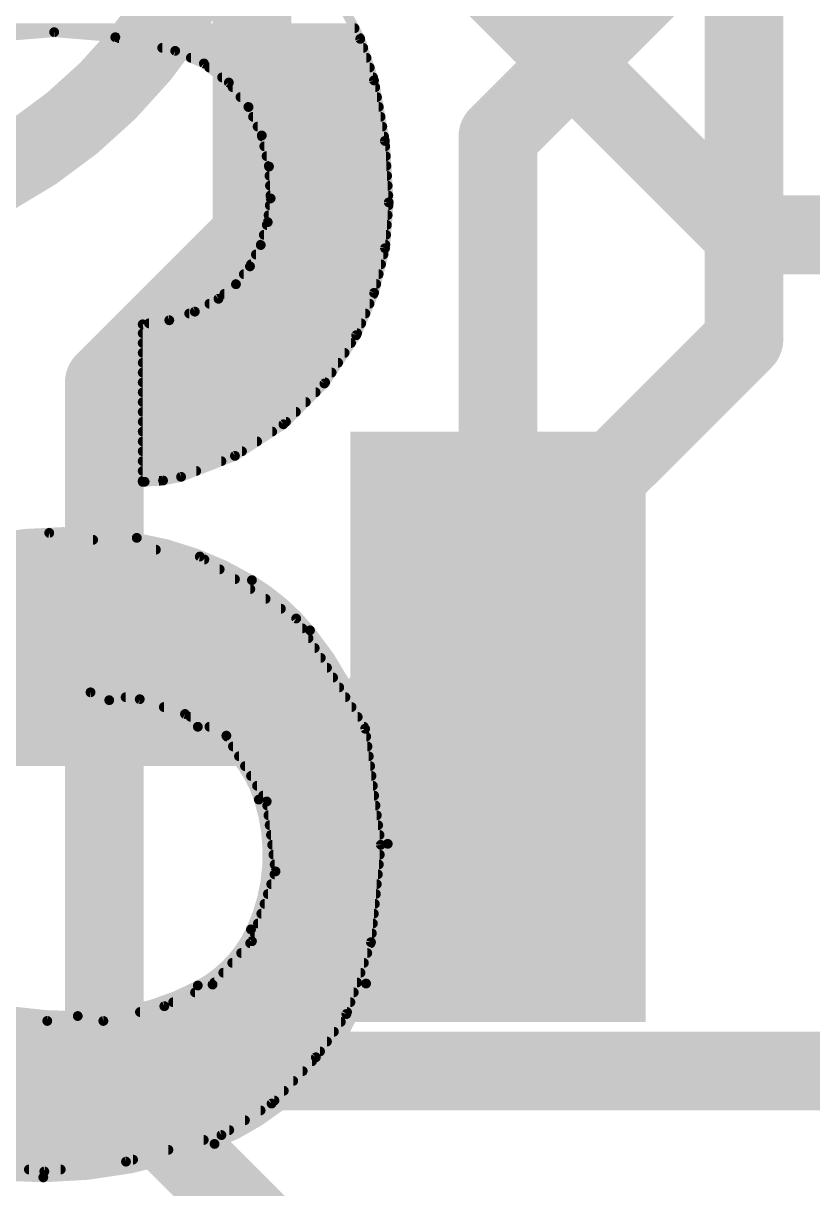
# Model space of a CAD drawing. Extents: x -3.8 to 20.4, y -11.4 to 31.9.
# Drawn here: x 4.49 to 6.527, y 8.967 to 11.976 of the extents above; entities that cross this region are included whole.
import ezdxf

# ---------------------------------------------------------------- set-up
doc = ezdxf.new("R2010")
doc.units = 0
for name, color, linetype in [('1', 12, 'CONTINUOUS'), ('16', 132, 'CONTINUOUS'), ('21', 41, 'CONTINUOUS'), ('22', 40, 'CONTINUOUS'), ('51', 53, 'CONTINUOUS')]:
    doc.layers.add(name, color=color, linetype=linetype)

# ---------------------------------------------------------------- blocks, each defined once
blk = doc.blocks.new('RECT')
blk.add_solid([(-0.5, -0.5), (0.5, -0.5), (-0.5, 0.5), (0.5, 0.5)])

msp = doc.modelspace()

# ---------------------------------------------------------------- linework, layer by layer
at = {"layer": '1', "const_width": 0.2032}
for points in [[(5.715, 11.684), (6.858, 12.827)], [(5.08, 12.7), (5.08, 11.43)], [(5.715, 10.16), (5.715, 11.684)], [(5.08, 11.43), (4.699, 11.049)], [(4.699, 11.049), (4.699, 9.271)], [(4.699, 9.271), (6.35, 7.62)]]:
    msp.add_lwpolyline(points, dxfattribs=at)
at = {"layer": '1', "const_width": 0.1016}
for points in [[(5.7658, 11.684, 1), (5.6642, 11.684)], [(5.6791, 11.7199, 1), (5.7509, 11.6481)], [(5.1159, 11.3941, 1), (5.0441, 11.4659)], [(5.0292, 11.43, 1), (5.1308, 11.43)], [(4.7498, 11.049, 1), (4.6482, 11.049)], [(4.6631, 11.0849, 1), (4.7349, 11.0131)], [(5.6642, 10.16, 1), (5.7658, 10.16)], [(4.7349, 9.3069, 1), (4.6631, 9.2351)], [(4.6482, 9.271, 1), (4.7498, 9.271)]]:
    msp.add_lwpolyline(points, format="xyb", dxfattribs=at)
at = {"layer": '16', "const_width": 0.2032}
for points in [[(6.35, 11.43), (5.08, 12.7)], [(11.43, 11.43), (6.35, 11.43)], [(15.494, 9.271), (2.794, 9.271)]]:
    msp.add_lwpolyline(points, dxfattribs=at)
at = {"layer": '16', "const_width": 0.1016}
for points in [[(6.35, 11.4808, 1), (6.35, 11.3792)], [(6.3141, 11.3941, 1), (6.3859, 11.4659)]]:
    msp.add_lwpolyline(points, format="xyb", dxfattribs=at)
at = {"layer": '21', "const_width": 0.2032}
for points in [[(6.35, 14.24), (6.35, 11.16)], [(5.05, 10.16), (2.54, 10.16)]]:
    msp.add_lwpolyline(points, dxfattribs=at)
at = {"layer": '21'}
for points, const_width in [([(3.81, 11.43, 1), (3.81, 13.97, 1), (3.81, 11.43)], 0.2032), ([(6.2992, 11.16, 1), (6.4008, 11.16)], 0.1016), ([(5.05, 10.1092, 1), (5.05, 10.2108)], 0.1016)]:
    msp.add_lwpolyline(points, format="xyb", dxfattribs=dict(at, const_width=const_width))
at = {"layer": '22', "const_width": 0.0254}
for points in [[(5.3596, 11.9358), (5.3069, 12.0355)], [(3.8454, 11.9634), (5.345, 11.9634)], [(4.4531, 11.9437), (4.5695, 11.9532)], [(4.5695, 11.9532), (4.7274, 11.9401)], [(4.7274, 11.9401), (4.8819, 11.905)], [(4.7366, 11.938), (5.3584, 11.938)], [(5.395, 11.8288), (5.3596, 11.9358)], [(4.8484, 11.9126), (5.3673, 11.9126)], [(4.8819, 11.905), (4.9561, 11.8724)], [(4.9224, 11.8872), (5.3757, 11.8872)], [(4.9561, 11.8724), (5.0204, 11.8231)], [(4.9699, 11.8618), (5.3841, 11.8618)], [(5.0031, 11.8364), (5.3925, 11.8364)], [(5.0204, 11.8231), (5.0711, 11.7599)], [(5.4232, 11.6724), (5.395, 11.8288)], [(5.0301, 11.811), (5.3982, 11.811)], [(5.0505, 11.7856), (5.4028, 11.7856)], [(5.0709, 11.7602), (5.4074, 11.7602)], [(5.0711, 11.7599), (5.1054, 11.6865)], [(5.0829, 11.7348), (5.412, 11.7348)], [(5.0947, 11.7094), (5.4165, 11.7094)], [(5.1054, 11.6865), (5.124, 11.6063)], [(5.106, 11.684), (5.4211, 11.684)], [(5.4331, 11.5138), (5.4232, 11.6724)], [(5.1119, 11.6586), (5.4241, 11.6586)], [(5.1178, 11.6332), (5.4257, 11.6332)], [(5.1237, 11.6078), (5.4272, 11.6078)], [(5.124, 11.6063), (5.1283, 11.524)], [(5.1253, 11.5824), (5.4288, 11.5824)], [(5.1266, 11.557), (5.4304, 11.557)], [(5.1283, 11.524), (5.1207, 11.4628)], [(5.1279, 11.5316), (5.432, 11.5316)], [(5.4236, 11.3955), (5.4331, 11.5138)], [(5.123, 11.4808), (5.4304, 11.4808)], [(5.1261, 11.5062), (5.4325, 11.5062)], [(5.1207, 11.4628), (5.1028, 11.4038)], [(5.1185, 11.4554), (5.4284, 11.4554)], [(5.1108, 11.43), (5.4263, 11.43)], [(5.1028, 11.4038), (5.0749, 11.3487)], [(5.103, 11.4046), (5.4243, 11.4046)], [(5.3953, 11.2802), (5.4236, 11.3955)], [(5.0903, 11.3792), (5.4196, 11.3792)], [(5.0749, 11.3487), (5.0388, 11.3024)], [(5.0775, 11.3538), (5.4133, 11.3538)], [(5.0388, 11.3024), (4.9936, 11.2649)], [(5.0393, 11.303), (5.4009, 11.303)], [(5.0591, 11.3284), (5.4071, 11.3284)], [(5.0089, 11.2776), (5.3942, 11.2776)], [(5.3492, 11.1709), (5.3953, 11.2802)], [(4.9936, 11.2649), (4.9326, 11.2317)], [(4.9703, 11.2522), (5.3835, 11.2522)], [(4.9326, 11.2317), (4.8668, 11.2095)], [(4.9181, 11.2268), (5.3728, 11.2268)], [(4.8668, 11.2095), (4.7981, 11.1989)], [(4.7981, 11.1989), (4.7981, 10.7925)], [(4.8144, 11.2014), (5.3621, 11.2014)], [(4.7981, 11.176), (5.3514, 11.176)], [(4.7981, 11.1506), (5.3358, 11.1506)], [(5.2671, 11.0462), (5.3492, 11.1709)], [(4.7981, 11.1252), (5.3191, 11.1252)], [(4.7981, 11.0998), (5.3024, 11.0998)], [(4.7981, 11.0744), (5.2857, 11.0744)], [(4.7981, 11.049), (5.269, 11.049)], [(5.1613, 10.9409), (5.2671, 11.0462)], [(4.7981, 11.0236), (5.2444, 11.0236)], [(4.7981, 10.9982), (5.2189, 10.9982)], [(4.7981, 10.9728), (5.1934, 10.9728)], [(4.7981, 10.9474), (5.1679, 10.9474)], [(5.0362, 10.8594), (5.1613, 10.9409)], [(4.7981, 10.922), (5.1323, 10.922)], [(4.7981, 10.8966), (5.0933, 10.8966)], [(4.7981, 10.8712), (5.0543, 10.8712)], [(4.8971, 10.8052), (5.0362, 10.8594)], [(4.7981, 10.8458), (5.0013, 10.8458)], [(4.7981, 10.8204), (4.9361, 10.8204)], [(4.7981, 10.795), (4.8403, 10.795)], [(4.7981, 10.7925), (4.8031, 10.7925)], [(4.8031, 10.7925), (4.8505, 10.7957)], [(4.8505, 10.7957), (4.8971, 10.8052)], [(4.5568, 10.6604), (4.2012, 10.5791)], [(4.4789, 10.6426), (4.6702, 10.6426)], [(4.9454, 10.5994), (4.5568, 10.6604)], [(4.3678, 10.6172), (4.832, 10.6172)], [(4.2568, 10.5918), (4.9572, 10.5918)], [(5.1943, 10.4394), (4.9454, 10.5994)], [(4.185, 10.5664), (4.9967, 10.5664)], [(4.1527, 10.541), (5.0362, 10.541)], [(4.088, 10.4902), (5.1153, 10.4902)], [(4.1203, 10.5156), (5.0758, 10.5156)], [(4.0556, 10.4648), (5.1548, 10.4648)], [(4.0233, 10.4394), (5.1943, 10.4394)], [(5.3721, 10.1549), (5.1943, 10.4394)], [(3.9909, 10.414), (5.2102, 10.414)], [(3.9586, 10.3886), (5.226, 10.3886)], [(3.9156, 10.3378), (5.2578, 10.3378)], [(3.9282, 10.3632), (5.2419, 10.3632)], [(3.9029, 10.3124), (5.2737, 10.3124)], [(3.8903, 10.287), (5.2895, 10.287)], [(3.8777, 10.2616), (5.3054, 10.2616)], [(4.4755, 10.2438), (4.6634, 10.2489)], [(4.6634, 10.2489), (4.7904, 10.2311)], [(4.754, 10.2362), (5.3213, 10.2362)], [(4.7904, 10.2311), (4.9073, 10.193)], [(4.8527, 10.2108), (5.3372, 10.2108)], [(4.9073, 10.193), (5.014, 10.1371)], [(4.9218, 10.1854), (5.353, 10.1854)], [(4.9703, 10.16), (5.3689, 10.16)], [(5.014, 10.1371), (5.1181, 9.967)], [(5.0155, 10.1346), (5.3749, 10.1346)], [(5.4127, 9.8552), (5.3721, 10.1549)], [(5.0311, 10.1092), (5.3783, 10.1092)], [(5.0466, 10.0838), (5.3817, 10.0838)], [(5.0622, 10.0584), (5.3852, 10.0584)], [(5.0777, 10.033), (5.3886, 10.033)], [(5.0933, 10.0076), (5.3921, 10.0076)], [(5.1088, 9.9822), (5.3955, 9.9822)], [(5.1181, 9.967), (5.141, 9.7866)], [(5.1194, 9.9568), (5.3989, 9.9568)], [(5.1226, 9.9314), (5.4024, 9.9314)], [(5.1258, 9.906), (5.4058, 9.906)], [(5.1291, 9.8806), (5.4093, 9.8806)], [(5.1323, 9.8552), (5.4127, 9.8552)], [(5.1355, 9.8298), (5.4101, 9.8298)], [(5.3873, 9.6037), (5.4127, 9.8552)], [(5.1387, 9.8044), (5.4076, 9.8044)], [(5.141, 9.7866), (5.08, 9.6063)], [(5.1384, 9.779), (5.405, 9.779)], [(5.1298, 9.7536), (5.4024, 9.7536)], [(5.1212, 9.7282), (5.3999, 9.7282)], [(5.1041, 9.6774), (5.3947, 9.6774)], [(5.1127, 9.7028), (5.3973, 9.7028)], [(5.0955, 9.652), (5.3922, 9.652)], [(5.0869, 9.6266), (5.3896, 9.6266)], [(5.08, 9.6063), (4.9784, 9.4945)], [(5.0754, 9.6012), (5.3864, 9.6012)], [(5.3238, 9.4183), (5.3873, 9.6037)], [(5.0523, 9.5758), (5.3777, 9.5758)], [(5.0061, 9.525), (5.3603, 9.525)], [(5.0292, 9.5504), (5.369, 9.5504)], [(4.983, 9.4996), (5.3516, 9.4996)], [(4.9784, 9.4945), (4.8539, 9.4386)], [(4.9332, 9.4742), (5.3429, 9.4742)], [(4.8539, 9.4386), (4.6965, 9.4005)], [(4.8766, 9.4488), (5.3342, 9.4488)], [(4.5517, 9.4005), (4.3561, 9.4259)], [(4.7911, 9.4234), (5.3255, 9.4234)], [(5.2451, 9.3066), (5.3238, 9.4183)], [(3.8647, 9.398), (5.3095, 9.398)], [(4.6965, 9.4005), (4.5517, 9.4005)], [(3.8823, 9.3726), (5.2916, 9.3726)], [(3.8998, 9.3472), (5.2737, 9.3472)], [(3.9174, 9.3218), (5.2558, 9.3218)], [(3.935, 9.2964), (5.2353, 9.2964)], [(5.1308, 9.1872), (5.2451, 9.3066)], [(3.9526, 9.271), (5.211, 9.271)], [(3.9737, 9.2456), (5.1867, 9.2456)], [(4.0033, 9.2202), (5.1624, 9.2202)], [(4.0328, 9.1948), (5.1381, 9.1948)], [(4.0624, 9.1694), (5.1024, 9.1694)], [(5.0013, 9.1059), (5.1308, 9.1872)], [(4.0919, 9.144), (5.062, 9.144)], [(4.1489, 9.1186), (5.0215, 9.1186)], [(4.7549, 9.0373), (5.0013, 9.1059)], [(4.2059, 9.0932), (4.9557, 9.0932)], [(4.263, 9.0678), (4.8645, 9.0678)], [(4.32, 9.0424), (4.7732, 9.0424)], [(4.3256, 9.0399), (4.5441, 9.0119)], [(4.5043, 9.017), (4.5864, 9.017)], [(4.5441, 9.0119), (4.7549, 9.0373)]]:
    msp.add_lwpolyline(points, dxfattribs=at)
at = {"layer": '22'}
for points, const_width in [([(5.345, 11.9571, 1), (5.345, 11.9697)], 0.0127), ([(4.57, 11.9595, 1), (4.569, 11.9469)], 0.0127), ([(4.57, 11.9469, 1), (4.569, 11.9595)], 0.0127), ([(4.7288, 11.9463, 1), (4.726, 11.9339)], 0.0127), ([(4.7269, 11.9338, 1), (4.7279, 11.9464)], 0.0127), ([(4.7366, 11.9444, 1), (4.7366, 11.9317)], 0.0127), ([(5.3656, 11.9378, 1), (5.3535, 11.9338)], 0.0127), ([(5.3539, 11.9329, 1), (5.3652, 11.9388)], 0.0127), ([(5.3584, 11.9317, 1), (5.3584, 11.9444)], 0.0127), ([(4.8484, 11.919, 1), (4.8484, 11.9063)], 0.0127), ([(4.8845, 11.9108, 1), (4.8793, 11.8992)], 0.0127), ([(4.8805, 11.8988, 1), (4.8833, 11.9112)], 0.0127), ([(5.3673, 11.9063, 1), (5.3673, 11.919)], 0.0127), ([(4.9224, 11.8935, 1), (4.9224, 11.8809)], 0.0127), ([(4.96, 11.8775, 1), (4.9522, 11.8674)], 0.0127), ([(4.9535, 11.8666, 1), (4.9586, 11.8782)], 0.0127), ([(5.3757, 11.8809, 1), (5.3757, 11.8935)], 0.0127), ([(4.9699, 11.8681, 1), (4.9699, 11.8555)], 0.0127), ([(5.3841, 11.8555, 1), (5.3841, 11.8681)], 0.0127), ([(5.0031, 11.8428, 1), (5.0031, 11.8301)], 0.0127), ([(5.0254, 11.8271, 1), (5.0155, 11.8191)], 0.0127), ([(5.0165, 11.8181, 1), (5.0243, 11.8282)], 0.0127), ([(5.4012, 11.8299, 1), (5.3888, 11.8277)], 0.0127), ([(5.389, 11.8268, 1), (5.401, 11.8308)], 0.0127), ([(5.3925, 11.8301, 1), (5.3925, 11.8428)], 0.0127), ([(5.0301, 11.8173, 1), (5.0301, 11.8047)], 0.0127), ([(5.0505, 11.7919, 1), (5.0505, 11.7793)], 0.0127), ([(5.3982, 11.8047, 1), (5.3982, 11.8173)], 0.0127), ([(5.4028, 11.7793, 1), (5.4028, 11.7919)], 0.0127), ([(5.0709, 11.7666, 1), (5.0709, 11.7539)], 0.0127), ([(5.0769, 11.7626, 1), (5.0654, 11.7573)], 0.0127), ([(5.0662, 11.756, 1), (5.0761, 11.7639)], 0.0127), ([(5.4074, 11.7539, 1), (5.4074, 11.7666)], 0.0127), ([(5.0829, 11.7411, 1), (5.0829, 11.7285)], 0.0127), ([(5.412, 11.7285, 1), (5.412, 11.7411)], 0.0127), ([(5.0947, 11.7157, 1), (5.0947, 11.7031)], 0.0127), ([(5.4165, 11.7031, 1), (5.4165, 11.7157)], 0.0127), ([(5.1116, 11.6879, 1), (5.0992, 11.6851)], 0.0127), ([(5.0996, 11.6838, 1), (5.1112, 11.6892)], 0.0127), ([(5.106, 11.6904, 1), (5.106, 11.6777)], 0.0127), ([(5.4296, 11.6728, 1), (5.4169, 11.672)], 0.0127), ([(5.417, 11.6713, 1), (5.4295, 11.6735)], 0.0127), ([(5.4211, 11.6777, 1), (5.4211, 11.6904)], 0.0127), ([(5.1119, 11.6649, 1), (5.1119, 11.6523)], 0.0127), ([(5.1178, 11.6395, 1), (5.1178, 11.6269)], 0.0127), ([(5.4241, 11.6523, 1), (5.4241, 11.6649)], 0.0127), ([(5.4257, 11.6269, 1), (5.4257, 11.6395)], 0.0127), ([(5.1237, 11.6142, 1), (5.1237, 11.6015)], 0.0127), ([(5.1304, 11.6066, 1), (5.1177, 11.6059)], 0.0127), ([(5.1179, 11.6048, 1), (5.1302, 11.6077)], 0.0127), ([(5.4272, 11.6015, 1), (5.4272, 11.6142)], 0.0127), ([(5.1253, 11.5887, 1), (5.1253, 11.5761)], 0.0127), ([(5.4288, 11.5761, 1), (5.4288, 11.5887)], 0.0127), ([(5.1266, 11.5633, 1), (5.1266, 11.5507)], 0.0127), ([(5.4304, 11.5507, 1), (5.4304, 11.5633)], 0.0127), ([(5.1279, 11.538, 1), (5.1279, 11.5253)], 0.0127), ([(5.1346, 11.5232, 1), (5.122, 11.5248)], 0.0127), ([(5.122, 11.5237, 1), (5.1346, 11.5243)], 0.0127), ([(5.4394, 11.5133, 1), (5.4268, 11.5143)], 0.0127), ([(5.432, 11.5253, 1), (5.432, 11.538)], 0.0127), ([(5.123, 11.4871, 1), (5.123, 11.4745)], 0.0127), ([(5.1261, 11.5125, 1), (5.1261, 11.4999)], 0.0127), ([(5.4268, 11.5134, 1), (5.4394, 11.5142)], 0.0127), ([(5.4304, 11.4745, 1), (5.4304, 11.4871)], 0.0127), ([(5.4325, 11.4999, 1), (5.4325, 11.5125)], 0.0127), ([(5.1185, 11.4618, 1), (5.1185, 11.4491)], 0.0127), ([(5.1144, 11.4635, 1), (5.127, 11.462)], 0.0127), ([(5.1268, 11.4609, 1), (5.1147, 11.4646)], 0.0127), ([(5.4284, 11.4491, 1), (5.4284, 11.4618)], 0.0127), ([(5.1108, 11.4363, 1), (5.1108, 11.4237)], 0.0127), ([(5.4263, 11.4237, 1), (5.4263, 11.4363)], 0.0127), ([(5.0967, 11.4056, 1), (5.1088, 11.4019)], 0.0127), ([(5.103, 11.4109, 1), (5.103, 11.3983)], 0.0127), ([(5.1084, 11.4009, 1), (5.0971, 11.4066)], 0.0127), ([(5.4297, 11.394, 1), (5.4174, 11.397)], 0.0127), ([(5.4243, 11.3983, 1), (5.4243, 11.4109)], 0.0127), ([(5.0903, 11.3856, 1), (5.0903, 11.3729)], 0.0127), ([(5.4172, 11.396, 1), (5.4299, 11.395)], 0.0127), ([(5.4196, 11.3729, 1), (5.4196, 11.3856)], 0.0127), ([(5.0692, 11.3516, 1), (5.0806, 11.3458)], 0.0127), ([(5.0799, 11.3448, 1), (5.0699, 11.3526)], 0.0127), ([(5.0775, 11.3601, 1), (5.0775, 11.3475)], 0.0127), ([(5.4133, 11.3475, 1), (5.4133, 11.3601)], 0.0127), ([(5.0338, 11.3063, 1), (5.0438, 11.2985)], 0.0127), ([(5.0393, 11.3094, 1), (5.0393, 11.2967)], 0.0127), ([(5.0428, 11.2975, 1), (5.0347, 11.3073)], 0.0127), ([(5.0591, 11.3347, 1), (5.0591, 11.3221)], 0.0127), ([(5.4009, 11.2967, 1), (5.4009, 11.3094)], 0.0127), ([(5.4071, 11.3221, 1), (5.4071, 11.3347)], 0.0127), ([(5.0089, 11.284, 1), (5.0089, 11.2713)], 0.0127), ([(5.3892, 11.2817, 1), (5.4015, 11.2787)], 0.0127), ([(5.4012, 11.2778, 1), (5.3895, 11.2827)], 0.0127), ([(5.3942, 11.2713, 1), (5.3942, 11.284)], 0.0127), ([(4.9703, 11.2585, 1), (4.9703, 11.2459)], 0.0127), ([(4.9895, 11.2698, 1), (4.9977, 11.26)], 0.0127), ([(4.9966, 11.2593, 1), (4.9906, 11.2705)], 0.0127), ([(5.3835, 11.2459, 1), (5.3835, 11.2585)], 0.0127), ([(4.9181, 11.2332, 1), (4.9181, 11.2205)], 0.0127), ([(4.9296, 11.2373, 1), (4.9356, 11.2261)], 0.0127), ([(4.9346, 11.2257, 1), (4.9306, 11.2377)], 0.0127), ([(5.3728, 11.2205, 1), (5.3728, 11.2332)], 0.0127), ([(4.8045, 11.1989, 1), (4.7917, 11.1989)], 0.0127), ([(4.7971, 11.2052, 1), (4.7991, 11.1926)], 0.0127), ([(4.8144, 11.2078, 1), (4.8144, 11.1951)], 0.0127), ([(4.8647, 11.2155, 1), (4.8688, 11.2034)], 0.0127), ([(4.8677, 11.2032, 1), (4.8658, 11.2157)], 0.0127), ([(5.3621, 11.1951, 1), (5.3621, 11.2078)], 0.0127), ([(4.7981, 11.1823, 1), (4.7981, 11.1697)], 0.0127), ([(4.7981, 11.157, 1), (4.7981, 11.1443)], 0.0127), ([(5.3358, 11.1443, 1), (5.3358, 11.157)], 0.0127), ([(5.3433, 11.1734, 1), (5.3551, 11.1684)], 0.0127), ([(5.3545, 11.1674, 1), (5.3439, 11.1744)], 0.0127), ([(5.3514, 11.1697, 1), (5.3514, 11.1823)], 0.0127), ([(4.7981, 11.1316, 1), (4.7981, 11.1189)], 0.0127), ([(5.3191, 11.1189, 1), (5.3191, 11.1316)], 0.0127), ([(4.7981, 11.1061, 1), (4.7981, 11.0935)], 0.0127), ([(5.3024, 11.0935, 1), (5.3024, 11.1061)], 0.0127), ([(4.7981, 11.0808, 1), (4.7981, 11.0681)], 0.0127), ([(5.2857, 11.0681, 1), (5.2857, 11.0808)], 0.0127), ([(4.7981, 11.0554, 1), (4.7981, 11.0427)], 0.0127), ([(5.2618, 11.0497, 1), (5.2724, 11.0427)], 0.0127), ([(5.2716, 11.0417, 1), (5.2626, 11.0507)], 0.0127), ([(5.269, 11.0427, 1), (5.269, 11.0554)], 0.0127), ([(4.7981, 11.0299, 1), (4.7981, 11.0173)], 0.0127), ([(5.2444, 11.0173, 1), (5.2444, 11.0299)], 0.0127), ([(4.7981, 11.0046, 1), (4.7981, 10.9919)], 0.0127), ([(4.7981, 10.9792, 1), (4.7981, 10.9665)], 0.0127), ([(5.1934, 10.9665, 1), (5.1934, 10.9792)], 0.0127), ([(5.2189, 10.9919, 1), (5.2189, 11.0046)], 0.0127), ([(4.7981, 10.9537, 1), (4.7981, 10.9411)], 0.0127), ([(5.1568, 10.9454, 1), (5.1658, 10.9364)], 0.0127), ([(5.1648, 10.9356, 1), (5.1578, 10.9462)], 0.0127), ([(5.1679, 10.9411, 1), (5.1679, 10.9537)], 0.0127), ([(4.7981, 10.9284, 1), (4.7981, 10.9157)], 0.0127), ([(5.1323, 10.9157, 1), (5.1323, 10.9284)], 0.0127), ([(4.7981, 10.903, 1), (4.7981, 10.8903)], 0.0127), ([(5.0933, 10.8903, 1), (5.0933, 10.903)], 0.0127), ([(4.7981, 10.8775, 1), (4.7981, 10.8649)], 0.0127), ([(5.0327, 10.8647, 1), (5.0397, 10.8541)], 0.0127), ([(5.0385, 10.8535, 1), (5.0339, 10.8653)], 0.0127), ([(5.0543, 10.8649, 1), (5.0543, 10.8775)], 0.0127), ([(4.7981, 10.8521, 1), (4.7981, 10.8395)], 0.0127), ([(4.7981, 10.8268, 1), (4.7981, 10.8141)], 0.0127), ([(4.9361, 10.8141, 1), (4.9361, 10.8268)], 0.0127), ([(5.0013, 10.8395, 1), (5.0013, 10.8521)], 0.0127), ([(4.7981, 10.8013, 1), (4.7981, 10.7887)], 0.0127), ([(4.7981, 10.7988, 1), (4.7981, 10.7862)], 0.0127), ([(4.8027, 10.7988, 1), (4.8035, 10.7862)], 0.0127), ([(4.8031, 10.7862, 1), (4.8031, 10.7988)], 0.0127), ([(4.8403, 10.7887, 1), (4.8403, 10.8013)], 0.0127), ([(4.8493, 10.8019, 1), (4.8518, 10.7895)], 0.0127), ([(4.851, 10.7894, 1), (4.8501, 10.802)], 0.0127), ([(4.8948, 10.8111, 1), (4.8994, 10.7993)], 0.0127), ([(4.8984, 10.799, 1), (4.8958, 10.8114)], 0.0127), ([(4.7917, 10.7925, 1), (4.8045, 10.7925)], 0.0127), ([(4.7828, 10.6477, 0.0851), (4.3993, 10.6451)], 0.0254), ([(4.5578, 10.6667, 1), (4.5558, 10.6541)], 0.0127), ([(4.5582, 10.6542, 1), (4.5554, 10.6666)], 0.0127), ([(4.6702, 10.6363, 1), (4.6702, 10.6489)], 0.0127), ([(5.08, 10.5385, 0.0949), (4.7828, 10.6477)], 0.0254), ([(4.7838, 10.654, 1), (4.7818, 10.6414)], 0.0127), ([(4.7818, 10.6414, 1), (4.7838, 10.654)], 0.0127), ([(4.832, 10.6109, 1), (4.832, 10.6235)], 0.0127), ([(4.9488, 10.6047, 1), (4.942, 10.5941)], 0.0127), ([(4.9444, 10.5931, 1), (4.9464, 10.6057)], 0.0127), ([(4.9572, 10.5855, 1), (4.9572, 10.5982)], 0.0127), ([(4.9967, 10.5601, 1), (4.9967, 10.5727)], 0.0127), ([(5.0362, 10.5347, 1), (5.0362, 10.5473)], 0.0127), ([(5.2299, 10.4089, 0.0859), (5.08, 10.5385)], 0.0254), ([(5.0833, 10.5439, 1), (5.0767, 10.5331)], 0.0127), ([(5.0767, 10.5331, 1), (5.0833, 10.5439)], 0.0127), ([(5.0758, 10.5093, 1), (5.0758, 10.522)], 0.0127), ([(5.1153, 10.4839, 1), (5.1153, 10.4965)], 0.0127), ([(5.1548, 10.4585, 1), (5.1548, 10.4711)], 0.0127), ([(5.1997, 10.4428, 1), (5.1889, 10.436)], 0.0127), ([(5.1909, 10.4341, 1), (5.1977, 10.4447)], 0.0127), ([(5.1943, 10.4331, 1), (5.1943, 10.4458)], 0.0127), ([(5.2102, 10.4077, 1), (5.2102, 10.4203)], 0.0127), ([(5.4305, 9.8577, 0.1703), (5.2299, 10.4089)], 0.0254), ([(5.2348, 10.4129, 1), (5.225, 10.4049)], 0.0127), ([(5.225, 10.4049, 1), (5.2348, 10.4129)], 0.0127), ([(5.226, 10.3823, 1), (5.226, 10.3949)], 0.0127), ([(5.2419, 10.3569, 1), (5.2419, 10.3696)], 0.0127), ([(5.2578, 10.3315, 1), (5.2578, 10.3441)], 0.0127), ([(5.2737, 10.3061, 1), (5.2737, 10.3187)], 0.0127), ([(5.2895, 10.2807, 1), (5.2895, 10.2934)], 0.0127), ([(4.6643, 10.2552, 1), (4.6625, 10.2426)], 0.0127), ([(4.6636, 10.2426, 1), (4.6632, 10.2552)], 0.0127), ([(5.3054, 10.2553, 1), (5.3054, 10.2679)], 0.0127), ([(4.7117, 10.2286, 0.0416), (4.4653, 10.2311)], 0.0254), ([(4.9403, 10.16, 0.0995), (4.7117, 10.2286)], 0.0254), ([(4.7123, 10.2349, 1), (4.7111, 10.2223)], 0.0127), ([(4.7111, 10.2223, 1), (4.7123, 10.2349)], 0.0127), ([(4.754, 10.2425, 1), (4.754, 10.2299)], 0.0127), ([(4.7924, 10.2371, 1), (4.7884, 10.2251)], 0.0127), ([(4.7895, 10.2248, 1), (4.7913, 10.2374)], 0.0127), ([(5.3213, 10.2299, 1), (5.3213, 10.2425)], 0.0127), ([(4.8527, 10.2172, 1), (4.8527, 10.2045)], 0.0127), ([(4.9102, 10.1986, 1), (4.9044, 10.1874)], 0.0127), ([(4.9053, 10.187, 1), (4.9093, 10.199)], 0.0127), ([(5.3372, 10.2045, 1), (5.3372, 10.2172)], 0.0127), ([(4.9218, 10.1918, 1), (4.9218, 10.1791)], 0.0127), ([(5.0978, 9.972, 0.1942), (4.9403, 10.16)], 0.0254), ([(4.9433, 10.1656, 1), (4.9373, 10.1544)], 0.0127), ([(4.9373, 10.1544, 1), (4.9433, 10.1656)], 0.0127), ([(4.9703, 10.1663, 1), (4.9703, 10.1537)], 0.0127), ([(5.353, 10.1791, 1), (5.353, 10.1918)], 0.0127), ([(5.3689, 10.1537, 1), (5.3689, 10.1663)], 0.0127), ([(5.0194, 10.1404, 1), (5.0086, 10.1338)], 0.0127), ([(5.0155, 10.141, 1), (5.0155, 10.1283)], 0.0127), ([(5.0111, 10.1315, 1), (5.0169, 10.1427)], 0.0127), ([(5.3784, 10.1558, 1), (5.3658, 10.154)], 0.0127), ([(5.3667, 10.1515, 1), (5.3775, 10.1583)], 0.0127), ([(5.3749, 10.1283, 1), (5.3749, 10.141)], 0.0127), ([(5.0311, 10.1156, 1), (5.0311, 10.1029)], 0.0127), ([(5.3783, 10.1029, 1), (5.3783, 10.1156)], 0.0127), ([(5.0466, 10.0901, 1), (5.0466, 10.0775)], 0.0127), ([(5.3817, 10.0775, 1), (5.3817, 10.0901)], 0.0127), ([(5.0622, 10.0648, 1), (5.0622, 10.0521)], 0.0127), ([(5.3852, 10.0521, 1), (5.3852, 10.0648)], 0.0127), ([(5.0777, 10.0394, 1), (5.0777, 10.0267)], 0.0127), ([(5.0933, 10.0139, 1), (5.0933, 10.0013)], 0.0127), ([(5.3886, 10.0267, 1), (5.3886, 10.0394)], 0.0127), ([(5.3921, 10.0013, 1), (5.3921, 10.0139)], 0.0127), ([(5.1088, 9.9886, 1), (5.1088, 9.9759)], 0.0127), ([(5.3955, 9.9759, 1), (5.3955, 9.9886)], 0.0127), ([(5.0775, 9.6368, 0.1897), (5.0978, 9.972)], 0.0254), ([(5.1038, 9.974, 1), (5.0918, 9.97)], 0.0127), ([(5.0918, 9.97, 1), (5.1038, 9.974)], 0.0127), ([(5.1244, 9.9678, 1), (5.1118, 9.9662)], 0.0127), ([(5.1127, 9.9637, 1), (5.1235, 9.9703)], 0.0127), ([(5.1194, 9.9632, 1), (5.1194, 9.9505)], 0.0127), ([(5.3989, 9.9505, 1), (5.3989, 9.9632)], 0.0127), ([(5.1226, 9.9377, 1), (5.1226, 9.9251)], 0.0127), ([(5.4024, 9.9251, 1), (5.4024, 9.9377)], 0.0127), ([(5.1258, 9.9123, 1), (5.1258, 9.8997)], 0.0127), ([(5.4058, 9.8997, 1), (5.4058, 9.9123)], 0.0127), ([(5.1291, 9.887, 1), (5.1291, 9.8743)], 0.0127), ([(5.3746, 9.4971, 0.083), (5.4305, 9.8577)], 0.0254), ([(5.4093, 9.8743, 1), (5.4093, 9.887)], 0.0127), ([(5.4368, 9.8578, 1), (5.4242, 9.8576)], 0.0127), ([(5.1323, 9.8615, 1), (5.1323, 9.8489)], 0.0127), ([(5.1355, 9.8361, 1), (5.1355, 9.8235)], 0.0127), ([(5.419, 9.8546, 1), (5.4064, 9.8558)], 0.0127), ([(5.4064, 9.8543, 1), (5.419, 9.8561)], 0.0127), ([(5.4101, 9.8235, 1), (5.4101, 9.8361)], 0.0127), ([(5.4127, 9.8489, 1), (5.4127, 9.8615)], 0.0127), ([(5.4242, 9.8576, 1), (5.4368, 9.8578)], 0.0127), ([(5.1387, 9.8108, 1), (5.1387, 9.7981)], 0.0127), ([(5.4076, 9.7981, 1), (5.4076, 9.8108)], 0.0127), ([(5.1384, 9.7853, 1), (5.1384, 9.7727)], 0.0127), ([(5.1347, 9.7858, 1), (5.1473, 9.7874)], 0.0127), ([(5.147, 9.7846, 1), (5.135, 9.7886)], 0.0127), ([(5.405, 9.7727, 1), (5.405, 9.7853)], 0.0127), ([(5.1298, 9.7599, 1), (5.1298, 9.7473)], 0.0127), ([(5.4024, 9.7473, 1), (5.4024, 9.7599)], 0.0127), ([(5.1212, 9.7346, 1), (5.1212, 9.7219)], 0.0127), ([(5.3999, 9.7219, 1), (5.3999, 9.7346)], 0.0127), ([(5.1041, 9.6837, 1), (5.1041, 9.6711)], 0.0127), ([(5.1127, 9.7091, 1), (5.1127, 9.6965)], 0.0127), ([(5.3947, 9.6711, 1), (5.3947, 9.6837)], 0.0127), ([(5.3973, 9.6965, 1), (5.3973, 9.7091)], 0.0127), ([(5.0955, 9.6584, 1), (5.0955, 9.6457)], 0.0127), ([(5.3922, 9.6457, 1), (5.3922, 9.6584)], 0.0127), ([(4.9403, 9.492, 0.1633), (5.0775, 9.6368)], 0.0254), ([(5.0717, 9.6395, 1), (5.0833, 9.6341)], 0.0127), ([(5.0833, 9.6341, 1), (5.0717, 9.6395)], 0.0127), ([(5.0869, 9.6329, 1), (5.0869, 9.6203)], 0.0127), ([(5.3896, 9.6203, 1), (5.3896, 9.6329)], 0.0127), ([(5.0754, 9.6075, 1), (5.0754, 9.5949)], 0.0127), ([(5.074, 9.6083, 1), (5.086, 9.6043)], 0.0127), ([(5.0847, 9.602, 1), (5.0753, 9.6106)], 0.0127), ([(5.381, 9.6043, 1), (5.3936, 9.6031)], 0.0127), ([(5.3933, 9.6016, 1), (5.3813, 9.6058)], 0.0127), ([(5.3864, 9.5949, 1), (5.3864, 9.6075)], 0.0127), ([(5.0523, 9.5822, 1), (5.0523, 9.5695)], 0.0127), ([(5.3777, 9.5695, 1), (5.3777, 9.5822)], 0.0127), ([(5.0061, 9.5313, 1), (5.0061, 9.5187)], 0.0127), ([(5.0292, 9.5567, 1), (5.0292, 9.5441)], 0.0127), ([(5.3603, 9.5187, 1), (5.3603, 9.5313)], 0.0127), ([(5.369, 9.5441, 1), (5.369, 9.5567)], 0.0127), ([(4.983, 9.506, 1), (4.983, 9.4933)], 0.0127), ([(4.9835, 9.083, 0.2224), (5.3746, 9.4971)], 0.0254), ([(5.3516, 9.4933, 1), (5.3516, 9.506)], 0.0127), ([(5.3806, 9.4951, 1), (5.3686, 9.4991)], 0.0127), ([(4.6304, 9.4132, 0.1204), (4.9403, 9.492)], 0.0254), ([(4.9332, 9.4805, 1), (4.9332, 9.4679)], 0.0127), ([(4.9373, 9.4976, 1), (4.9433, 9.4864)], 0.0127), ([(4.9433, 9.4864, 1), (4.9373, 9.4976)], 0.0127), ([(4.9737, 9.4988, 1), (4.9831, 9.4902)], 0.0127), ([(4.981, 9.4887, 1), (4.9758, 9.5003)], 0.0127), ([(5.3429, 9.4679, 1), (5.3429, 9.4805)], 0.0127), ([(5.3686, 9.4991, 1), (5.3806, 9.4951)], 0.0127), ([(4.379, 9.4412, 0.0602), (4.6304, 9.4132)], 0.0254), ([(4.8513, 9.4444, 1), (4.8565, 9.4328)], 0.0127), ([(4.8554, 9.4324, 1), (4.8524, 9.4448)], 0.0127), ([(4.8766, 9.4551, 1), (4.8766, 9.4425)], 0.0127), ([(5.3342, 9.4425, 1), (5.3342, 9.4551)], 0.0127), ([(4.6303, 9.4195, 1), (4.6305, 9.4069)], 0.0127), ([(4.6305, 9.4069, 1), (4.6303, 9.4195)], 0.0127), ([(4.7911, 9.4298, 1), (4.7911, 9.4171)], 0.0127), ([(5.3178, 9.4204, 1), (5.3298, 9.4162)], 0.0127), ([(5.329, 9.4146, 1), (5.3186, 9.422)], 0.0127), ([(5.3255, 9.4171, 1), (5.3255, 9.4298)], 0.0127), ([(4.5517, 9.4069, 1), (4.5517, 9.3942)], 0.0127), ([(4.5509, 9.3942, 1), (4.5525, 9.4068)], 0.0127), ([(4.695, 9.4067, 1), (4.698, 9.3943)], 0.0127), ([(4.6965, 9.3942, 1), (4.6965, 9.4069)], 0.0127), ([(5.3095, 9.3917, 1), (5.3095, 9.4043)], 0.0127), ([(5.2737, 9.3409, 1), (5.2737, 9.3536)], 0.0127), ([(5.2916, 9.3663, 1), (5.2916, 9.3789)], 0.0127), ([(5.2558, 9.3155, 1), (5.2558, 9.3281)], 0.0127), ([(5.2353, 9.2901, 1), (5.2353, 9.3027)], 0.0127), ([(5.2399, 9.3103, 1), (5.2503, 9.3029)], 0.0127), ([(5.2497, 9.3022, 1), (5.2405, 9.311)], 0.0127), ([(3.9319, 9.271, 0.2195), (4.5415, 8.9967)], 0.0254), ([(5.211, 9.2647, 1), (5.211, 9.2774)], 0.0127), ([(5.1867, 9.2393, 1), (5.1867, 9.2519)], 0.0127), ([(5.1381, 9.1885, 1), (5.1381, 9.2012)], 0.0127), ([(5.1624, 9.2139, 1), (5.1624, 9.2265)], 0.0127), ([(5.1024, 9.1631, 1), (5.1024, 9.1758)], 0.0127), ([(5.1262, 9.1916, 1), (5.1354, 9.1828)], 0.0127), ([(5.1342, 9.1818, 1), (5.1274, 9.1926)], 0.0127), ([(5.062, 9.1377, 1), (5.062, 9.1503)], 0.0127), ([(4.9979, 9.1113, 1), (5.0047, 9.1005)], 0.0127), ([(5.003, 9.0998, 1), (4.9996, 9.112)], 0.0127), ([(5.0215, 9.1123, 1), (5.0215, 9.125)], 0.0127), ([(4.5415, 8.9967, 0.092), (4.9835, 9.083)], 0.0254), ([(4.9557, 9.0869, 1), (4.9557, 9.0996)], 0.0127), ([(4.9812, 9.0889, 1), (4.9858, 9.0771)], 0.0127), ([(4.9858, 9.0771, 1), (4.9812, 9.0889)], 0.0127), ([(4.8645, 9.0615, 1), (4.8645, 9.0741)], 0.0127), ([(4.5043, 9.0234, 1), (4.5043, 9.0107)], 0.0127), ([(4.5864, 9.0107, 1), (4.5864, 9.0234)], 0.0127), ([(4.7532, 9.0434, 1), (4.7566, 9.0312)], 0.0127), ([(4.7557, 9.031, 1), (4.7541, 9.0436)], 0.0127), ([(4.7732, 9.0361, 1), (4.7732, 9.0488)], 0.0127), ([(4.5414, 9.003, 1), (4.5416, 8.9904)], 0.0127), ([(4.5433, 9.0182, 1), (4.5449, 9.0056)], 0.0127), ([(4.5416, 8.9904, 1), (4.5414, 9.003)], 0.0127), ([(4.5433, 9.0056, 1), (4.5449, 9.0182)], 0.0127)]:
    msp.add_lwpolyline(points, format="xyb", dxfattribs=dict(at, const_width=const_width))
at = {"layer": '51', "const_width": 0.2032}
msp.add_lwpolyline([(6.35, 11.16), (5.35, 10.16)], dxfattribs=at)
at = {"layer": '51', "const_width": 0.1016}
for points in [[(6.3859, 11.1241, 1), (6.3141, 11.1959)], [(5.3141, 10.1959, 1), (5.3859, 10.1241)]]:
    msp.add_lwpolyline(points, format="xyb", dxfattribs=at)

# ---------------------------------------------------------------- block references
at = {"layer": '1', "xscale": 0.762, "yscale": 1.524, "rotation": 180}
msp.add_blockref('RECT', (5.715, 10.16), dxfattribs=at)

doc.saveas('drawing.dxf')
